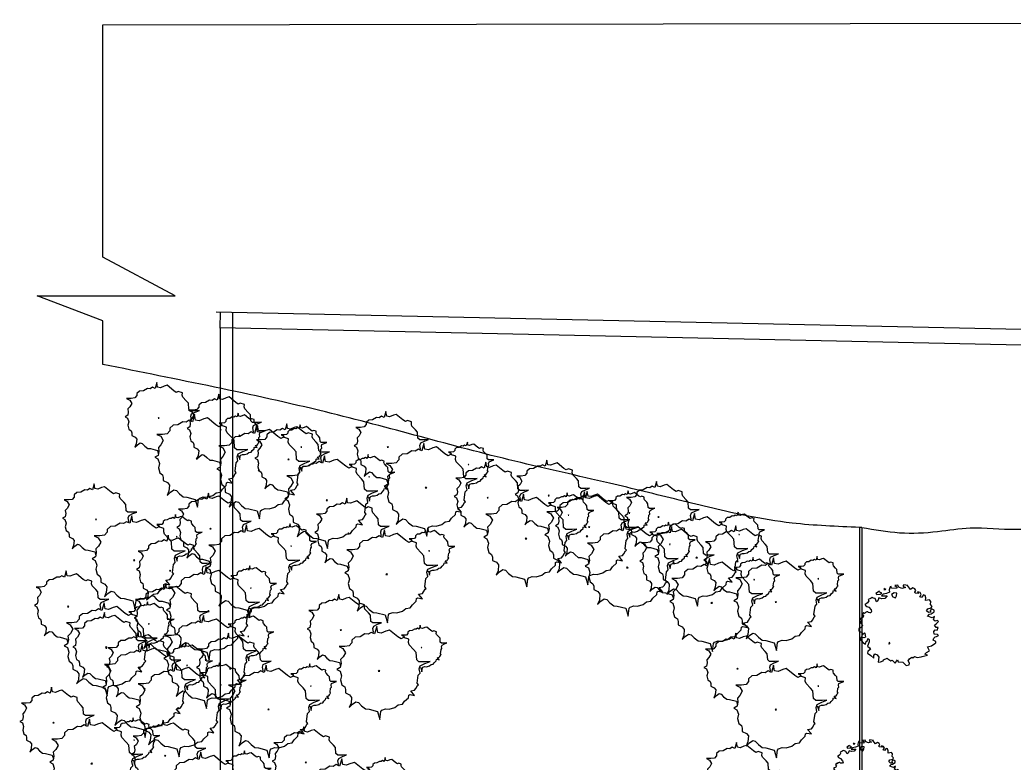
# Model space of a CAD drawing. Header units: millimetres. Extents: x -2023021 to 4454414, y -304659 to 993992.
# Drawn here: x 1481985 to 1545810, y 137055 to 184786 of the extents above; entities that cross this region are included whole.
import ezdxf

# ---------------------------------------------------------------- set-up
doc = ezdxf.new("R2010")
doc.units = ezdxf.units.MM
doc.header["$LTSCALE"] = 10
doc.header["$MEASUREMENT"] = 0
doc.layers.add('zelen', color=69, linetype='Continuous')

# ---------------------------------------------------------------- blocks, each defined once
blk = doc.blocks.new('K12-2')
at = {"linetype": 'Continuous'}
for p, q in [((-75.8, 221.1), (-83.8, 215.1)), ((-72.9, 214.1), (-71.7, 220.1)), ((-44.2, 231.8), (-50.5, 213.2)), ((-39.4, 233.2), (-44.2, 231.8)), ((-36.4, 222.2), (-39.4, 233.2)), ((-7.3, 220.3), (-36.4, 222.2)), ((2.7, 240.4), (-16, 239.4)), ((-16, 239.4), (-2.9, 229.8)), ((-2.9, 229.8), (-7.3, 220.3)), ((8.5, 228.4), (2.7, 240.4)), ((26.9, 221), (8.5, 228.4)), ((49, 227.3), (26.9, 221)), ((37.2, 242.9), (32.8, 236)), ((32.8, 236), (49, 227.3)), ((63.4, 239.9), (37.2, 242.9)), ((60, 238.5), (63.4, 239.9)), ((78.2, 215.1), (60, 238.5)), ((93.3, 225.4), (78.2, 215.1)), ((104.7, 218.1), (93.3, 225.4)), ((110.7, 207.7), (104.7, 218.1)), ((-167.8, 158.9), (-178.2, 152.9)), ((-178.2, 152.9), (-177.3, 149.7)), ((-177.3, 149.7), (-175.4, 145)), ((-160.5, 162.6), (-167.8, 158.9)), ((-153.5, 166), (-160.5, 162.6)), ((-147.4, 162.3), (-153.5, 166)), ((-136.5, 159.1), (-147.4, 162.3)), ((-127.8, 140.5), (-136.5, 159.1)), ((-110.2, 203.6), (-131.2, 190.2)), ((-131.2, 190.2), (-125.8, 183.5)), ((-119.9, 146.4), (-127.8, 140.5)), ((-125.8, 183.5), (-105.1, 186.5)), ((-113.7, 163.2), (-119.9, 146.4)), ((-96.1, 157.5), (-113.7, 163.2)), ((-111, 199.8), (-111, 199.8)), ((-95.4, 192.9), (-111, 199.8)), ((-105.1, 186.5), (-95.4, 192.9)), ((-88.1, 186.5), (-97.6, 176.8)), ((-97.6, 176.8), (-63.8, 176.4)), ((-76.3, 160), (-96.1, 157.5)), ((-67.3, 191.3), (-88.1, 186.5)), ((-83.8, 215.1), (-72.9, 214.1)), ((-63.8, 176.4), (-76.3, 160)), ((-47.9, 197.6), (-67.3, 191.3)), ((-50.5, 213.2), (-47.9, 197.6)), ((-21.4, 194.8), (-36.4, 183.8)), ((-36.4, 183.8), (-28.2, 170.2)), ((-28.2, 170.2), (-12.6, 163.9)), ((-3.9, 191.8), (-21.4, 194.8)), ((-12.6, 163.9), (-5.4, 176.8)), ((-5.4, 176.8), (-3.9, 191.8)), ((104.4, 199), (110.7, 207.7)), ((106.8, 191.8), (104.4, 199)), ((128.2, 190), (106.8, 191.8)), ((138, 196), (121.7, 200.8)), ((121.7, 200.8), (128.2, 190)), ((135.7, 169.7), (144, 183.5)), ((145.4, 165.6), (135.7, 169.7)), ((144, 183.5), (138, 196)), ((157.2, 181.4), (145.4, 165.6)), ((167.4, 177.8), (157.2, 181.4)), ((171.9, 163.7), (167.4, 177.8)), ((170.3, 147.4), (171.9, 163.7)), ((194.8, 151.5), (170.3, 147.4)), ((202.5, 141.9), (194.8, 151.5)), ((-206.4, 74.1), (-213.7, 61.9)), ((-200.8, 69.6), (-206.4, 74.1)), ((-195, 75.5), (-200.8, 69.6)), ((-191.6, 127.6), (-198.2, 123.6)), ((-198.2, 123.6), (-192.1, 115.1)), ((-186.7, 79.2), (-195, 75.5)), ((-192.1, 115.1), (-186.3, 111.9)), ((-182.4, 133.1), (-191.6, 127.6)), ((-181.6, 78.5), (-186.7, 79.2)), ((-186.3, 111.9), (-175.4, 106.9)), ((-175.4, 145), (-182.4, 133.1)), ((-176.1, 74.4), (-181.6, 78.5)), ((-169, 72.7), (-176.1, 74.4)), ((-175.4, 106.9), (-161.2, 90.2)), ((-162.2, 73), (-169, 72.7)), ((-157.4, 80.3), (-162.2, 73)), ((-161.2, 90.2), (-157.4, 80.3)), ((176.5, 84.7), (184.3, 97.8)), ((188.7, 74.2), (176.5, 84.7)), ((184.3, 97.8), (204.7, 103.2)), ((204.5, 76.7), (188.7, 74.2)), ((200.9, 89.6), (198.2, 82.4)), ((198.2, 82.4), (204.5, 76.7)), ((200.1, 122.9), (202.5, 141.9)), ((211.3, 112.1), (200.1, 122.9)), ((206.5, 96.9), (200.9, 89.6)), ((203.8, 66.6), (222.9, 79)), ((204.7, 103.2), (211.3, 112.1)), ((222, 90), (206.5, 96.9)), ((222.9, 79), (222, 90)), ((-220, 39.8), (-228.5, 34.3)), ((-228.5, 34.3), (-219.3, 29.9)), ((-219.3, 29.9), (-225.6, 12.9)), ((-225.6, 12.9), (-218.6, 7.6)), ((-210.1, 44.4), (-220, 39.8)), ((-218.6, 7.6), (-213, -5.8)), ((-213.7, 61.9), (-206.6, 54.3)), ((-206.6, 54.3), (-210.1, 44.4)), ((6.3, 3.5), (0, 0)), ((0, 0), (2, -5.3)), ((5.1, -2.8), (8, 1.4)), ((181.9, 50.9), (194.6, 65.4)), ((183.9, 51.6), (181.9, 50.9)), ((204, 44.2), (183.9, 51.6)), ((194.6, 65.4), (203.8, 66.6)), ((210.8, 41.9), (204, 44.2)), ((224.6, 50.9), (210.8, 41.9)), ((218.3, 29.3), (224.6, 50.9)), ((229, 22.6), (218.3, 29.3)), ((225.2, -3), (235.1, 5.3)), ((242.8, 27), (229, 22.6)), ((235.1, 5.3), (248.9, 19.4)), ((248.9, 19.4), (242.8, 27)), ((-236.1, -22.1), (-236.3, -35.7)), ((-236.3, -35.7), (-224.6, -42.8)), ((-225.4, -18.7), (-236.1, -22.1)), ((-213, -5.8), (-225.4, -18.7)), ((-224.6, -42.8), (-216.4, -45.4)), ((-216.4, -45.4), (-213.2, -58.2)), ((-213.2, -58.2), (-201.3, -48.3)), ((-201.3, -48.3), (-199.7, -51.6)), ((-199.7, -51.6), (-193.8, -74.2)), ((2, -5.3), (5.1, -2.8)), ((220.7, -41.4), (229, -30.1)), ((222.5, -56), (220.7, -41.4)), ((242.9, -58), (222.5, -56)), ((235.1, -15.6), (225.2, -3)), ((228.8, -72.8), (237.1, -71.8)), ((229, -30.1), (240.7, -33.2)), ((247, -15.6), (235.1, -15.6)), ((237.1, -71.8), (248.7, -64.5)), ((240.7, -33.2), (247, -15.6)), ((248.7, -64.5), (242.9, -58)), ((-220.3, -75.8), (-226.3, -87.3)), ((-226.3, -87.3), (-211, -107.5)), ((-204.7, -78.3), (-220.3, -75.8)), ((-211, -107.5), (-195.5, -117.2)), ((-193.8, -74.2), (-204.7, -78.3)), ((-195.5, -117.2), (-190.7, -102)), ((-190.7, -102), (-182.1, -94.6)), ((-172.2, -103.4), (-183.1, -130.3)), ((-183.1, -130.3), (-170.9, -139.7)), ((-182.1, -94.6), (-179.7, -82.4)), ((-179.7, -82.4), (-172.2, -88.4)), ((-172.2, -88.4), (-172.2, -103.4)), ((-170.9, -139.7), (-164.2, -150.3)), ((181.4, -133.6), (206.7, -128)), ((194.5, -158), (181.4, -133.6)), ((206.7, -128), (225.9, -114.4)), ((217.3, -94.4), (220, -81.1)), ((233.4, -101.5), (217.3, -94.4)), ((220, -81.1), (228.8, -72.8)), ((225.9, -114.4), (232.4, -110.3)), ((232.4, -110.3), (233.4, -101.5)), ((-181.2, -159.5), (-182.9, -172.4)), ((-182.9, -172.4), (-162.4, -187.2)), ((-164.2, -150.3), (-181.2, -159.5)), ((-162.4, -187.2), (-144.5, -203.3)), ((-144.7, -186.7), (-138.7, -177)), ((-144.5, -203.3), (-144.7, -186.7)), ((-138.7, -177), (-124.3, -183.3)), ((-124.3, -183.3), (-113.9, -196.4)), ((-113.9, -196.4), (-118.2, -227.7)), ((-87.6, -219.7), (-85, -212.5)), ((-85, -212.5), (-63.4, -202.2)), ((-63.4, -202.2), (-60, -206.3)), ((-60, -206.3), (-40.6, -219.2)), ((-40.6, -219.2), (-32.1, -215.5)), ((-32.1, -215.5), (-15, -233)), ((-15, -233), (0.7, -213.7)), ((0.7, -213.7), (3.4, -226.1)), ((64.3, -218.5), (72.9, -207.5)), ((72.9, -207.5), (86.9, -196)), ((86.9, -196), (93.8, -199.9)), ((93.8, -199.9), (104, -192)), ((104, -192), (119.8, -199.8)), ((119.8, -199.8), (143.5, -194.3)), ((143.5, -194.3), (149.6, -193.4)), ((149.6, -193.4), (183.1, -184.9)), ((165.1, -178.2), (175.1, -167.4)), ((183.1, -184.9), (165.1, -178.2)), ((175.1, -167.4), (194.5, -158)), ((-118.2, -227.7), (-103.4, -225.6)), ((-103.4, -225.6), (-87.6, -219.7)), ((3.4, -226.1), (32.3, -227.9)), ((32.3, -227.9), (53.2, -247.3)), ((53.2, -247.3), (70.2, -243.2)), ((72.2, -232.3), (64.3, -218.5)), ((70.2, -243.2), (72.2, -232.3))]:
    blk.add_line(p, q, dxfattribs=at)
blk = doc.blocks.new('Clump of Trees or Bushes - plan')
for points in [[(-10.993, 56.487), (-9.228, 58.426), (-10.144, 63.512), (-8.923, 67.033), (-3.43, 69.772), (2.673, 72.119), (-2.82, 71.728), (-10.449, 71.728), (-13.195, 74.075), (-13.806, 83.073), (-16.857, 86.594), (-22.045, 92.071), (-22.961, 94.81), (-22.656, 98.722), (-28.759, 100.678), (-31.811, 99.113), (-35.472, 101.461), (-45.543, 109.676), (-49.815, 108.503), (-55.308, 106.155), (-59.58, 106.938), (-60.801, 113.98), (-63.242, 104.982), (-67.209, 106.938), (-70.872, 104.59), (-74.839, 104.982), (-80.637, 101.461), (-86.435, 101.069), (-90.402, 97.548), (-90.402, 94.419), (-93.454, 90.898), (-98.947, 90.115), (-105.66, 90.115), (-101.083, 87.768), (-98.031, 82.682), (-100.778, 77.596), (-103.829, 74.466), (-103.219, 69.772), (-104.134, 65.077), (-108.102, 62.73), (-104.439, 60.774), (-102.609, 55.297), (-103.829, 50.211), (-102.303, 44.342), (-98.947, 41.995), (-98.031, 38.865), (-98.031, 34.953), (-93.148, 32.606), (-90.707, 29.476), (-91.317, 22.434), (-93.454, 17.348), (-89.487, 21.26), (-85.519, 23.999), (-82.468, 23.216), (-78.806, 19.304), (-74.228, 15.783), (-69.956, 15.392), (-59.886, 12.653), (-58.254, 7.074)], [(59.448, 5.262), (60.936, 4.858), (62.652, -1.011), (63.415, 4.858), (64.178, 5.836), (66.848, 6.814), (69.709, 6.569), (73.905, 7.792), (76.385, 9.748), (79.627, 10.237), (81.153, 12.438), (84.014, 15.127), (84.205, 17.084), (85.158, 17.573), (88.591, 16.839), (85.73, 20.262), (88.591, 20.751), (89.545, 21.974), (90.689, 24.174), (91.452, 24.663), (90.499, 25.886), (91.261, 31.999), (92.596, 33.466), (92.024, 36.645), (92.787, 38.845), (96.22, 40.557), (100.035, 42.024), (96.602, 41.779), (91.834, 41.779), (90.117, 43.246), (89.736, 48.871), (87.828, 51.071), (84.586, 54.494), (84.014, 56.206), (84.205, 58.651), (80.39, 59.873), (78.483, 58.895), (76.194, 60.362), (69.9, 65.497), (67.23, 64.764), (63.797, 63.297), (61.126, 63.786), (60.364, 68.187), (58.838, 62.563), (56.358, 63.786), (54.07, 62.319), (51.59, 62.563), (47.966, 60.362), (44.343, 60.118), (41.863, 57.917), (41.863, 55.961), (39.956, 53.761), (36.523, 53.272), (32.327, 53.272), (35.187, 51.805), (36.641, 49.381)]]:
    blk.add_lwpolyline(points)
for points in [[(-4.577, 66.508), (-7.629, 55.261), (-12.588, 57.706), (-17.166, 54.772), (-22.125, 55.261), (-29.372, 50.86), (-36.62, 50.371), (-41.579, 45.969), (-41.579, 42.057), (-45.393, 37.656), (-52.259, 36.678), (-60.651, 36.678), (-54.93, 33.743), (-51.115, 27.386), (-54.548, 21.029), (-58.363, 17.116), (-57.6, 11.248), (-58.744, 5.38), (-63.703, 2.446), (-59.126, 0), (-56.837, -6.846), (-58.363, -13.203), (-56.455, -20.539), (-52.259, -23.473), (-51.115, -27.385), (-51.115, -32.275), (-45.012, -35.21), (-41.96, -39.122), (-42.723, -47.924), (-45.393, -54.282), (-40.434, -49.391), (-35.475, -45.968), (-31.661, -46.946), (-27.083, -51.837), (-21.362, -56.238), (-16.021, -56.727), (-3.433, -60.15), (0, -71.887), (1.526, -60.15), (3.052, -58.194), (8.392, -56.238), (14.114, -56.727), (22.506, -54.282), (27.465, -50.369), (33.949, -49.391), (37.001, -44.99), (42.723, -39.611), (43.104, -35.699), (45.012, -34.721), (51.878, -36.188), (46.156, -29.341), (51.878, -28.363), (53.785, -25.918), (56.074, -21.517), (57.6, -20.539), (55.692, -18.094), (57.218, -5.868), (59.888, -2.934), (58.744, 3.424), (60.27, 7.825), (67.136, 11.248), (74.765, 14.182), (67.899, 13.693), (58.363, 13.693), (54.93, 16.627), (54.167, 27.875), (50.352, 32.276), (43.867, 39.123), (42.723, 42.546), (43.104, 47.436), (35.475, 49.882), (31.661, 47.925), (27.083, 50.86), (14.495, 61.129), (9.155, 59.662), (2.289, 56.728), (-3.052, 57.706)], [(-58.055, 61.947), (-58.97, 60.774), (-57.139, 60.774)], [(62.08, 35.667), (61.508, 34.933), (62.652, 34.933)], [(-1.144, 1.468), (-2.289, 0), (0, 0)]]:
    blk.add_lwpolyline(points, close=True)

msp = doc.modelspace()

# ---------------------------------------------------------------- linework, layer by layer
at = {"transparency": 33554687}
for p, q in [((1487316, 184461), (1649324, 184786)), ((1487316, 169543), (1487316, 184461)), ((1491956, 167058), (1487316, 169543)), ((1487316, 165467), (1483101, 167058)), ((1483101, 167058), (1491956, 167058)), ((1658907, 162465), (1494576, 166014)), ((1494837, 164987), (1494859, 166008)), ((1495644, 165991), (1495640, 164991)), ((1487316, 162660), (1487316, 165467)), ((1657907, 161486), (1494837, 165004)), ((1494837, 164987), (1494837, 39635)), ((1495644, 164965), (1495637, 40635)), ((1535893, 152196), (1535893, 124460)), ((1536043, 152196), (1535893, 152196)), ((1536043, 152196), (1536043, 124460)), ((1536043, 150998), (1536043, 150998))]:
    msp.add_line(p, q, dxfattribs=at)
at = {"linetype": 'Continuous', "transparency": 33554687}
for p, q in [((1537163, 148089), (1536940, 147947)), ((1537526, 148273), (1537441, 148210)), ((1537441, 148210), (1537556, 148199)), ((1537556, 148199), (1537569, 148262)), ((1537860, 148385), (1537793, 148189)), ((1537793, 148189), (1537820, 148025)), ((1537910, 148400), (1537860, 148385)), ((1537942, 148285), (1537910, 148400)), ((1538249, 148264), (1537942, 148285)), ((1538355, 148477), (1538158, 148466)), ((1538158, 148466), (1538296, 148365)), ((1538296, 148365), (1538249, 148264)), ((1538416, 148350), (1538355, 148477)), ((1538610, 148272), (1538416, 148350)), ((1538844, 148339), (1538610, 148272)), ((1538720, 148503), (1538673, 148430)), ((1538673, 148430), (1538844, 148339)), ((1538996, 148471), (1538720, 148503)), ((1538960, 148456), (1538996, 148471)), ((1539152, 148210), (1538960, 148456)), ((1539312, 148318), (1539152, 148210)), ((1539432, 148242), (1539312, 148318)), ((1539429, 148040), (1539495, 148132)), ((1539495, 148132), (1539432, 148242)), ((1536474, 147469), (1536400, 147344)), ((1536554, 147616), (1536445, 147553)), ((1536445, 147553), (1536454, 147519)), ((1536454, 147519), (1536474, 147469)), ((1536632, 147655), (1536554, 147616)), ((1536705, 147691), (1536632, 147655)), ((1536770, 147652), (1536705, 147691)), ((1536885, 147618), (1536770, 147652)), ((1536976, 147422), (1536885, 147618)), ((1536940, 147947), (1536998, 147876)), ((1537061, 147484), (1536976, 147422)), ((1536998, 147876), (1537217, 147907)), ((1537125, 147661), (1537061, 147484)), ((1537312, 147601), (1537125, 147661)), ((1537154, 148048), (1537154, 148048)), ((1537319, 147975), (1537154, 148048)), ((1537217, 147907), (1537319, 147975)), ((1537396, 147907), (1537296, 147805)), ((1537296, 147805), (1537653, 147801)), ((1537520, 147627), (1537312, 147601)), ((1537616, 147958), (1537396, 147907)), ((1537653, 147801), (1537520, 147627)), ((1537820, 148025), (1537616, 147958)), ((1538100, 147995), (1537942, 147879)), ((1537942, 147879), (1538028, 147736)), ((1538028, 147736), (1538194, 147669)), ((1538285, 147963), (1538100, 147995)), ((1538194, 147669), (1538269, 147805)), ((1538269, 147805), (1538285, 147963)), ((1539454, 147963), (1539429, 148040)), ((1539680, 147945), (1539454, 147963)), ((1539784, 148008), (1539612, 148059)), ((1539612, 148059), (1539680, 147945)), ((1539759, 147730), (1539847, 147876)), ((1539861, 147687), (1539759, 147730)), ((1539847, 147876), (1539784, 148008)), ((1539987, 147853), (1539861, 147687)), ((1540095, 147816), (1539987, 147853)), ((1540142, 147667), (1540095, 147816)), ((1540125, 147495), (1540142, 147667)), ((1540384, 147538), (1540125, 147495)), ((1540465, 147437), (1540384, 147538)), ((1540440, 147235), (1540465, 147437)), ((1536303, 147286), (1536233, 147243)), ((1536233, 147243), (1536298, 147153)), ((1536298, 147153), (1536359, 147120)), ((1536400, 147344), (1536303, 147286)), ((1536359, 147120), (1536474, 147067)), ((1536474, 147067), (1536624, 146890)), ((1536624, 146890), (1536664, 146785)), ((1540190, 146832), (1540273, 146970)), ((1540319, 146722), (1540190, 146832)), ((1540273, 146970), (1540488, 147028)), ((1540449, 146884), (1540420, 146808)), ((1540420, 146808), (1540486, 146748)), ((1540558, 147122), (1540440, 147235)), ((1540508, 146961), (1540449, 146884)), ((1540488, 147028), (1540558, 147122)), ((1540671, 146888), (1540508, 146961)), ((1540680, 146772), (1540671, 146888)), ((1536003, 146358), (1535914, 146300)), ((1535914, 146300), (1536010, 146253)), ((1536010, 146253), (1535944, 146074)), ((1536107, 146407), (1536003, 146358)), ((1536147, 146720), (1536070, 146591)), ((1536070, 146591), (1536145, 146511)), ((1536145, 146511), (1536107, 146407)), ((1536206, 146673), (1536147, 146720)), ((1536267, 146735), (1536206, 146673)), ((1536355, 146774), (1536267, 146735)), ((1536409, 146767), (1536355, 146774)), ((1536466, 146724), (1536409, 146767)), ((1536542, 146705), (1536466, 146724)), ((1536614, 146709), (1536542, 146705)), ((1536664, 146785), (1536614, 146709)), ((1540247, 146476), (1540382, 146629)), ((1540269, 146483), (1540247, 146476)), ((1540481, 146405), (1540269, 146483)), ((1540486, 146748), (1540319, 146722)), ((1540382, 146629), (1540479, 146642)), ((1540479, 146642), (1540680, 146772)), ((1540553, 146380), (1540481, 146405)), ((1540698, 146476), (1540553, 146380)), ((1540632, 146248), (1540698, 146476)), ((1540745, 146177), (1540632, 146248)), ((1540890, 146224), (1540745, 146177)), ((1540955, 146143), (1540890, 146224)), ((1535833, 145705), (1535831, 145561)), ((1535831, 145561), (1535955, 145486)), ((1535946, 145740), (1535833, 145705)), ((1535944, 146074), (1536018, 146018)), ((1536077, 145876), (1535946, 145740)), ((1536018, 146018), (1536077, 145876)), ((1540657, 145501), (1540745, 145621)), ((1540705, 145906), (1540809, 145994)), ((1540809, 145774), (1540705, 145906)), ((1540745, 145621), (1540869, 145587)), ((1540809, 145994), (1540955, 146143)), ((1540935, 145774), (1540809, 145774)), ((1540869, 145587), (1540935, 145774)), ((1536000, 145137), (1535937, 145016)), ((1535937, 145016), (1536098, 144803)), ((1535955, 145486), (1536041, 145458)), ((1536165, 145111), (1536000, 145137)), ((1536041, 145458), (1536075, 145324)), ((1536075, 145324), (1536201, 145428)), ((1536280, 145154), (1536165, 145111)), ((1536201, 145428), (1536217, 145393)), ((1536217, 145393), (1536280, 145154)), ((1536312, 144861), (1536404, 144939)), ((1536404, 144939), (1536429, 145068)), ((1536429, 145068), (1536508, 145004)), ((1536508, 145004), (1536508, 144846)), ((1540621, 144941), (1540650, 145081)), ((1540791, 144866), (1540621, 144941)), ((1540650, 145081), (1540743, 145169)), ((1540677, 145346), (1540657, 145501)), ((1540892, 145326), (1540677, 145346)), ((1540743, 145169), (1540831, 145180)), ((1540831, 145180), (1540953, 145257)), ((1540953, 145257), (1540892, 145326)), ((1536098, 144803), (1536262, 144700)), ((1536262, 144700), (1536312, 144861)), ((1536508, 144846), (1536393, 144562)), ((1536393, 144562), (1536522, 144463)), ((1536413, 144254), (1536395, 144118)), ((1536592, 144351), (1536413, 144254)), ((1536522, 144463), (1536592, 144351)), ((1540176, 144170), (1540380, 144269)), ((1540242, 144527), (1540510, 144586)), ((1540380, 144269), (1540242, 144527)), ((1540510, 144586), (1540712, 144730)), ((1540712, 144730), (1540781, 144773)), ((1540781, 144773), (1540791, 144866)), ((1536395, 144118), (1536612, 143961)), ((1536612, 143961), (1536800, 143791)), ((1536799, 143966), (1536861, 144069)), ((1536800, 143791), (1536799, 143966)), ((1536861, 144069), (1537014, 144002)), ((1537014, 144002), (1537124, 143864)), ((1537124, 143864), (1537079, 143533)), ((1537235, 143556), (1537402, 143617)), ((1537402, 143617), (1537429, 143694)), ((1537429, 143694), (1537657, 143802)), ((1537657, 143802), (1537693, 143759)), ((1537693, 143759), (1537897, 143623)), ((1537897, 143623), (1537987, 143662)), ((1537987, 143662), (1538168, 143477)), ((1538168, 143477), (1538334, 143681)), ((1538334, 143681), (1538362, 143550)), ((1539005, 143630), (1539097, 143746)), ((1539089, 143485), (1539005, 143630)), ((1539097, 143746), (1539244, 143868)), ((1539244, 143868), (1539317, 143826)), ((1539317, 143826), (1539425, 143910)), ((1539425, 143910), (1539592, 143828)), ((1539592, 143828), (1539842, 143886)), ((1539842, 143886), (1539906, 143896)), ((1539906, 143896), (1540260, 143985)), ((1540070, 144056), (1540176, 144170)), ((1540260, 143985), (1540070, 144056)), ((1537079, 143533), (1537235, 143556)), ((1538362, 143550), (1538668, 143532)), ((1538668, 143532), (1538888, 143326)), ((1538888, 143326), (1539068, 143369)), ((1539068, 143369), (1539089, 143485))]:
    msp.add_line(p, q, dxfattribs=at)
msp.add_lwpolyline([(1537830, 144794), (1537763, 144757), (1537785, 144701), (1537817, 144727), (1537848, 144772)], dxfattribs=at)
at = {"transparency": 33554687}
for points, knots in [([(1535893, 152196), (1534443, 152251), (1532006, 152344), (1528134, 152995), (1524249, 153965), (1519305, 155179), (1511689, 156849), (1500992, 159978), (1492090, 161687), (1487316, 162660)], [0, 0, 0, 0, 4350.331225, 7307.035646, 11757.963323, 16358.700806, 22581.2468, 35145.002511, 49758.642477, 49758.642477, 49758.642477, 49758.642477]), ([(1540761, 125007), (1542016, 124230), (1542941, 124785), (1544269, 125897), (1546202, 127146), (1548642, 127466), (1551246, 128303), (1553788, 129240), (1556668, 128903), (1559483, 129354), (1562212, 128846), (1564735, 127677), (1567466, 127894), (1570539, 128132), (1573662, 127638), (1576237, 128500), (1579754, 127848), (1578507, 131028), (1578285, 133587), (1578168, 136787), (1578354, 140703), (1579285, 144624), (1579750, 148534), (1580938, 150777), (1580681, 152059), (1580739, 152196), (1580739, 152196)], [6339.133675, 6339.133675, 6339.133675, 6339.133675, 7693.427577, 9568.774738, 11541.086033, 14490.157811, 16794.955878, 19790.539321, 22448.040326, 25344.249363, 28280.452742, 30628.372689, 33559.700878, 36258.830159, 40000.422593, 42533.779505, 45039.047398, 47503.317697, 49714.512433, 53492.976135, 56803.374956, 61518.525528, 65548.978082, 68497.749288, 69007.82427, 69007.82427, 69007.82427, 69007.82427, 69007.82427])]:
    msp.add_open_spline(points, degree=3, knots=knots, dxfattribs=at)
msp.add_spline([(1536043, 152196), (1538459, 151853), (1540902, 151931), (1542986, 152166), (1545931, 152072), (1548421, 152260), (1553195, 152139), (1555860, 152196), (1557087, 152196), (1559477, 152187), (1563601, 152813), (1568100, 151828), (1572903, 152408), (1577504, 152333), (1580739, 152196), (1582755, 152196), (1590486, 151973), (1594477, 152196), (1603482, 151715), (1608719, 152555), (1614796, 152490), (1620151, 152196)], degree=3, dxfattribs=at)

# ---------------------------------------------------------------- block references
at = {"layer": 'zelen', "transparency": 33554687}
for name, p, xscale, yscale, zscale in [('Clump of Trees or Bushes - plan', (1493395, 156588), 43.11638107232748, 43.11638107232748, 43.11638107232748), ('Clump of Trees or Bushes - plan', (1497375, 155840), 43.11638107232748, 43.11638107232748, 43.11638107232748), ('Clump of Trees or Bushes - plan', (1508107, 154724), 43.11638107232748, 43.11638107232748, 43.11638107232748), ('Clump of Trees or Bushes - plan', (1501737, 153928), 43.11638107232748, 43.11638107232748, 43.11638107232748), ('Clump of Trees or Bushes - plan', (1514520, 151469), 43.11638107232748, 43.11638107232748, 43.11638107232748), ('Clump of Trees or Bushes - plan', (1518436, 151607), 43.11638107232748, 43.11638107232748, 43.11638107232748), ('Clump of Trees or Bushes - plan', (1525483, 150229), 43.11638107232748, 43.11638107232748, 43.11638107232748), ('Clump of Trees or Bushes - plan', (1489375, 150072), 43.11638107232748, 43.11638107232748, 43.11638107232748), ('Clump of Trees or Bushes - plan', (1521029, 149590), 43.11638107232748, 43.11638107232748, 43.11638107232748), ('Clump of Trees or Bushes - plan', (1496723, 149480), 43.11638107232748, 43.11638107232748, 43.11638107232748), ('Clump of Trees or Bushes - plan', (1505585, 149163), 43.11638107232748, 43.11638107232748, 43.11638107232748), ('Clump of Trees or Bushes - plan', (1526447, 147327), 43.11638107232748, 43.11638107232748, 43.11638107232748), ('Clump of Trees or Bushes - plan', (1530562, 147382), 43.11638107232748, 43.11638107232748, 43.11638107232748), ('Clump of Trees or Bushes - plan', (1494136, 146783), 43.11638107232748, 43.11638107232748, 43.11638107232748), ('Clump of Trees or Bushes - plan', (1487583, 144479), 43.11638107232748, 43.11638107232748, 43.11638107232748), ('Clump of Trees or Bushes - plan', (1493972, 143673), 43.11638107232748, 43.11638107232748, 43.11638107232748), ('Clump of Trees or Bushes - plan', (1505089, 142965), 43.11638107232748, 43.11638107232748, 43.11638107232748), ('Clump of Trees or Bushes - plan', (1490037, 141808), 43.11638107232748, 43.11638107232748, 43.11638107232748), ('Clump of Trees or Bushes - plan', (1492200, 140564), 43.11638107232748, 43.11638107232748, 43.11638107232748), ('Clump of Trees or Bushes - plan', (1497992, 140489), 43.11638107232748, 43.11638107232748, 43.11638107232748), ('Clump of Trees or Bushes - plan', (1530562, 140486), 43.11638107232748, 43.11638107232748, 43.11638107232748), ('Clump of Trees or Bushes - plan', (1486646, 137016), 43.11638107232748, 43.11638107232748, 43.11638107232748), ('Clump of Trees or Bushes - plan', (1493808, 134902), 43.11638107232748, 43.11638107232748, 43.11638107232748), ('Clump of Trees or Bushes - plan', (1502840, 134469), 43.11638107232748, 43.11638107232748, 43.11638107232748), ('K12-2', (1536217, 136406), 8.798345817565764, 8.798345817565764, 8.798345817565764), ('Clump of Trees or Bushes - plan', (1530611, 133462), 43.11638107232748, 43.11638107232748, 43.11638107232748)]:
    msp.add_blockref(name, p, dxfattribs=dict(at, xscale=xscale, yscale=yscale, zscale=zscale))

doc.saveas('drawing.dxf')
